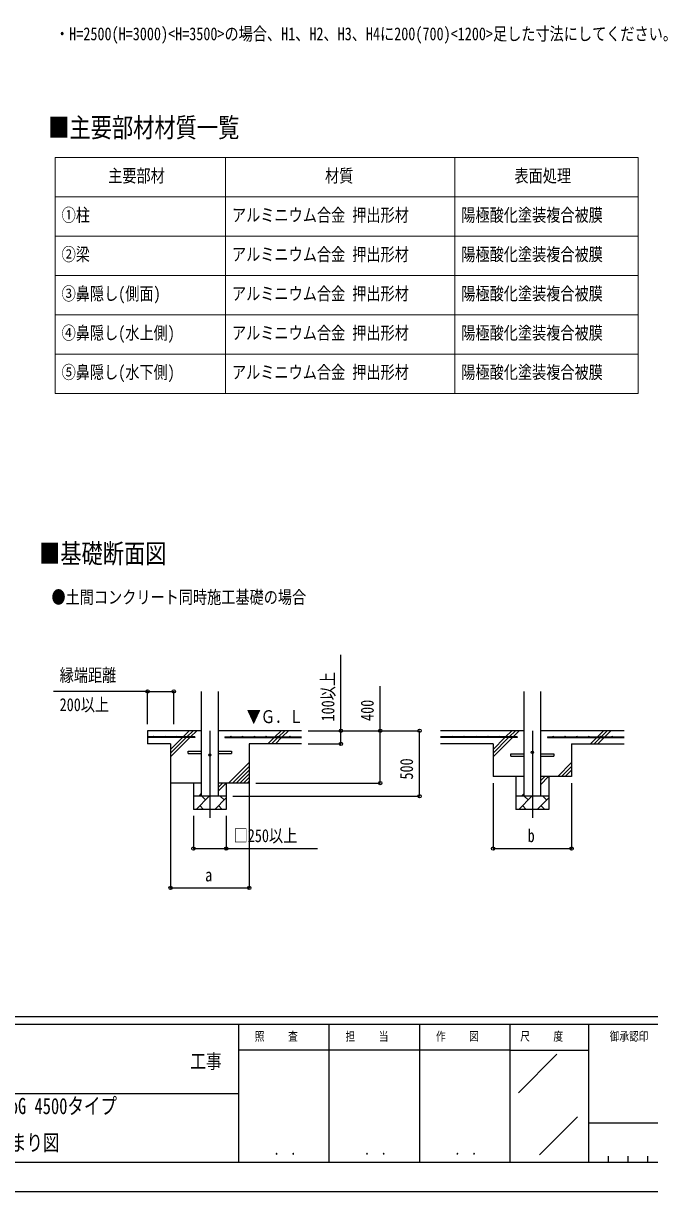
# Model space of a CAD drawing. Units: millimetres, scale not verified. Extents: x -12615 to 12615, y -8910 to 8910.
# Drawn here: x 2243 to 7022, y -8910 to 10 of the extents above; entities that cross this region are included whole.
import ezdxf
from ezdxf.enums import TextEntityAlignment as Align

# ---------------------------------------------------------------- set-up
doc = ezdxf.new("R2010")
doc.units = ezdxf.units.MM
doc.header["$LTSCALE"] = 40
doc.layers.add('0-1_TABLE1', color=7, linetype='Continuous', lineweight=18)
for name, color, linetype in [('0-2_USER1', 3, 'Continuous'), ('0-3_YKK_12', 2, 'Continuous'), ('0-4_YKK_13', 4, 'Continuous'), ('0-5_YKK_A1', 4, 'Continuous'), ('0-6_YKK_D', 6, 'Continuous'), ('0-7_YKK_ZWAK', 7, 'Continuous')]:
    doc.layers.add(name, color=color, linetype=linetype)
doc.styles.add('ＭＳ ゴシック', font='')
doc.styles.get('ＭＳ ゴシック').set_extended_font_data('MS Gothic')

msp = doc.modelspace()

# ---------------------------------------------------------------- linework, layer by layer
at = {"layer": '0-1_TABLE1'}
for p, q in [((2485.06, -1015), (6935.06, -1015)), ((2485.06, -1015), (2485.06, -2815)), ((3785.06, -1015), (3785.06, -2815)), ((5535.06, -1015), (5535.06, -2815)), ((6935.06, -1015), (6935.06, -2815)), ((2485.06, -1315), (6935.06, -1315)), ((2485.06, -1615), (6935.06, -1615)), ((2485.06, -1915), (6935.06, -1915)), ((2485.06, -2215), (6935.06, -2215)), ((2485.06, -2515), (6935.06, -2515)), ((2485.06, -2815), (6935.06, -2815))]:
    msp.add_line(p, q, dxfattribs=at)
at = {"layer": '0-3_YKK_12'}
for p, q in [((3666.06, -5391), (3666.06, -6056.95)), ((6127.06, -5391), (6127.06, -6056.95))]:
    msp.add_line(p, q, dxfattribs=at)
at = {"layer": '0-4_YKK_13'}
for p, q in [((3501.06, -5548), (3603.56, -5548)), ((3501.06, -5564), (3501.06, -5548)), ((3501.06, -5564), (3603.56, -5564)), ((3728.56, -5548), (3831.06, -5548)), ((3728.56, -5564), (3831.06, -5564)), ((3831.06, -5548), (3831.06, -5564)), ((5962.06, -5568), (6064.56, -5568)), ((5962.06, -5584), (5962.06, -5568)), ((5962.06, -5584), (6064.56, -5584)), ((6189.56, -5568), (6292.06, -5568)), ((6189.56, -5584), (6292.06, -5584)), ((6292.06, -5568), (6292.06, -5584))]:
    msp.add_line(p, q, dxfattribs=at)
for centre in [(3666.06, -5576), (6127.06, -5556)]:
    msp.add_circle(centre, 8, dxfattribs=at)
at = {"layer": '0-5_YKK_A1'}
for p, q in [((3603.56, -5891), (3603.56, -5091)), ((3728.56, -5091), (3728.56, -5891)), ((6064.56, -5891), (6064.56, -5091)), ((6189.56, -5091), (6189.56, -5891)), ((3603.56, -5391), (3191.06, -5391)), ((3191.06, -5391), (3191.06, -5491)), ((3551.06, -5438.5), (3191.06, -5438.5)), ((3461.99, -5438.5), (3509.49, -5391)), ((3490.27, -5438.5), (3537.77, -5391)), ((3518.56, -5438.5), (3566.06, -5391)), ((3551.06, -5438.5), (3551.06, -5443.5)), ((4366.06, -5391), (3728.56, -5391)), ((3781.06, -5438.5), (4366.06, -5438.5)), ((3781.06, -5438.5), (3781.06, -5443.5)), ((4161.99, -5438.5), (4209.49, -5391)), ((4190.27, -5438.5), (4237.77, -5391)), ((4218.56, -5438.5), (4266.06, -5391)), ((6064.56, -5391), (5427.06, -5391)), ((6012.06, -5438.5), (5427.06, -5438.5)), ((5922.99, -5438.5), (5970.49, -5391)), ((5951.27, -5438.5), (5998.77, -5391)), ((5979.56, -5438.5), (6027.06, -5391)), ((6012.06, -5438.5), (6012.06, -5443.5)), ((6827.06, -5391), (6189.56, -5391)), ((6242.06, -5438.5), (6827.06, -5438.5)), ((6242.06, -5438.5), (6242.06, -5443.5)), ((6622.99, -5438.5), (6670.49, -5391)), ((6651.27, -5438.5), (6698.77, -5391)), ((6679.56, -5438.5), (6727.06, -5391)), ((3551.06, -5443.5), (3191.06, -5443.5)), ((3366.06, -5491), (3191.06, -5491)), ((3366.06, -5591), (3513.56, -5443.5)), ((3366.06, -5534.43), (3456.99, -5443.5)), ((3366.06, -5562.72), (3485.27, -5443.5)), ((3366.06, -5491), (3366.06, -5791)), ((3781.06, -5443.5), (4366.06, -5443.5)), ((4366.06, -5491), (3966.06, -5491)), ((3966.06, -5491), (3966.06, -5791)), ((4109.49, -5491), (4156.99, -5443.5)), ((4137.77, -5491), (4185.27, -5443.5)), ((4166.06, -5491), (4213.56, -5443.5)), ((6012.06, -5443.5), (5427.06, -5443.5)), ((5827.06, -5491), (5427.06, -5491)), ((5827.06, -5591), (5974.56, -5443.5)), ((5827.06, -5534.43), (5917.99, -5443.5)), ((5827.06, -5562.72), (5946.27, -5443.5)), ((5827.06, -5491), (5827.06, -5741)), ((6242.06, -5443.5), (6827.06, -5443.5)), ((6427.06, -5491), (6427.06, -5741)), ((6427.06, -5491), (6827.06, -5491)), ((6570.49, -5491), (6617.99, -5443.5)), ((6598.77, -5491), (6646.27, -5443.5)), ((6627.06, -5491), (6674.56, -5443.5)), ((3809.49, -5791), (3966.06, -5634.43)), ((3837.77, -5791), (3966.06, -5662.72)), ((3866.06, -5791), (3966.06, -5691)), ((6320.49, -5741), (6427.06, -5634.43)), ((6348.77, -5741), (6427.06, -5662.72)), ((6377.06, -5741), (6427.06, -5691)), ((3603.56, -5791), (3366.06, -5791)), ((3541.06, -5791), (3541.06, -5991)), ((3728.56, -5852.67), (3790.22, -5791)), ((3728.56, -5824.38), (3761.94, -5791)), ((3966.06, -5791), (3728.56, -5791)), ((3791.06, -5791), (3791.06, -5991)), ((3894.34, -5791), (3966.06, -5719.28)), ((3922.62, -5791), (3966.06, -5747.57)), ((3950.91, -5791), (3966.06, -5775.85)), ((6064.56, -5741), (5827.06, -5741)), ((6002.06, -5741), (6002.06, -5991)), ((6189.56, -5802.67), (6251.22, -5741)), ((6189.56, -5774.38), (6222.94, -5741)), ((6427.06, -5741), (6189.56, -5741)), ((6252.06, -5741), (6252.06, -5991)), ((3583.65, -5891), (3603.56, -5871.1)), ((6044.65, -5891), (6064.56, -5871.1)), ((3791.06, -5891), (3541.06, -5891)), ((3561.79, -5991), (3661.79, -5891)), ((3590.35, -5962.45), (3618.9, -5991)), ((3633.24, -5919.55), (3604.69, -5891)), ((3703.21, -5991), (3791.06, -5903.16)), ((3731.77, -5962.45), (3760.32, -5991)), ((3774.66, -5919.55), (3746.11, -5891)), ((6252.06, -5891), (6002.06, -5891)), ((6022.79, -5991), (6122.79, -5891)), ((6051.35, -5962.45), (6079.9, -5991)), ((6094.24, -5919.55), (6065.69, -5891)), ((6164.21, -5991), (6252.06, -5903.16)), ((6192.77, -5962.45), (6221.32, -5991)), ((6235.66, -5919.55), (6207.11, -5891)), ((3791.06, -5991), (3541.06, -5991)), ((6252.06, -5991), (6002.06, -5991))]:
    msp.add_line(p, q, dxfattribs=at)
for centre in [(3236.06, -5436), (3326.06, -5436), (3416.06, -5436), (3506.06, -5436), (3826.06, -5436), (3916.06, -5436), (4006.06, -5436), (4096.06, -5436), (4186.06, -5436), (4276.06, -5436), (5517.06, -5436), (5607.06, -5436), (5697.06, -5436), (5787.06, -5436), (5877.06, -5436), (5967.06, -5436), (6287.06, -5436), (6377.06, -5436), (6467.06, -5436), (6557.06, -5436), (6647.06, -5436), (6737.06, -5436)]:
    msp.add_circle(centre, 2.5, dxfattribs=at)
at = {"layer": '0-6_YKK_D'}
for p, q in [((3191.06, -5091), (2473.25, -5091)), ((3191.06, -5341), (3191.06, -5090)), ((3191.06, -5091), (3391.06, -5091)), ((3391.06, -5341), (3391.06, -5090)), ((4416.06, -5391), (4667.06, -5391)), ((4416.06, -5391), (5267.06, -5391)), ((4416.06, -5391), (4967.06, -5391)), ((5266.06, -5891), (5266.06, -5391)), ((4416.06, -5491), (4667.06, -5491)), ((3366.06, -5791), (3366.06, -6592)), ((3967.06, -5791), (3967.06, -6592)), ((4017.06, -5791), (4967.06, -5791)), ((5827.06, -5791), (5827.06, -6292)), ((6427.06, -5791), (6427.06, -6292)), ((3841.06, -5891), (5267.06, -5891)), ((3541.06, -6041), (3541.06, -6292)), ((3791.06, -6041), (3791.06, -6292)), ((5827.06, -6291), (6427.06, -6291)), ((3366.06, -6591), (3967.06, -6591))]:
    msp.add_line(p, q, dxfattribs=at)
for points in [[(4666.06, -5491), (4666.06, -5391), (4666.06, -4810.4)], [(4966.06, -5791), (4966.06, -5391), (4966.06, -5051.2)], [(3541.06, -6291), (3791.06, -6291), (4486.86, -6291)]]:
    msp.add_lwpolyline(points, dxfattribs=at)
for centre in [(3191.06, -5091), (3391.06, -5091), (4666.06, -5391), (4966.06, -5391), (5266.06, -5391), (4666.06, -5491), (4966.06, -5791), (5266.06, -5891), (3541.06, -6291), (3791.06, -6291), (5827.06, -6291), (6427.06, -6291), (3366.06, -6591), (3967.06, -6591)]:
    msp.add_circle(centre, 12.75, dxfattribs=at)
at = {"layer": '0-7_YKK_ZWAK'}
for p, q in [((11685.06, -7575), (-11714.94, -7575)), ((3885.06, -7635), (-14.94, -7635)), ((4575.06, -7635), (4575.06, -8685)), ((5265.06, -7635), (5265.06, -8685)), ((5955.06, -7635), (5955.06, -8685)), ((6555.06, -7635), (5955.06, -7635)), ((9652.56, -7635), (6555.06, -7635)), ((6555.06, -7635), (6555.06, -8685)), ((5955.06, -7830), (3885.06, -7830)), ((5955.06, -7830), (6555.06, -7830)), ((6021.31, -8154.87), (6315.11, -7861.08)), ((-14.94, -8160), (3885.06, -8160)), ((6182.02, -8627.97), (6470.68, -8339.3)), ((6555.06, -8385), (9652.56, -8385)), ((6705.06, -8640), (6705.06, -8685)), ((6855.06, -8640), (6855.06, -8685)), ((7005.06, -8640), (7005.06, -8685)), ((-14.94, -8685), (3885.06, -8685)), ((3885.06, -8685), (5955.06, -8685)), ((5955.06, -8685), (6555.06, -8685)), ((6555.06, -8685), (9652.56, -8685))]:
    msp.add_line(p, q, dxfattribs=at)
msp.add_lwpolyline([(-12615, -8910), (12615, -8910), (12615, 8910), (-12615, 8910)], close=True, dxfattribs=at)
msp.add_lwpolyline([(5955.06, -7635), (3885.06, -7635), (3885.06, -8685)], dxfattribs=at)

# ---------------------------------------------------------------- texts
at = {"layer": '0-1_TABLE1', "style": 'ＭＳ ゴシック', "width": 0.8}
for s, p in [('主要部材', (2890.26, -1232.5)), ('材質', (4544.86, -1232.5)), ('表面処理', (5990.26, -1232.5)), ('①柱', (2535.06, -1532.5)), ('アルミニウム合金 押出形材', (3835.06, -1532.5)), ('陽極酸化塗装複合被膜', (5585.06, -1532.5)), ('②梁', (2535.06, -1832.5)), ('アルミニウム合金 押出形材', (3835.06, -1832.5)), ('陽極酸化塗装複合被膜', (5585.06, -1832.5)), ('③鼻隠し(側面)', (2535.06, -2132.5)), ('アルミニウム合金 押出形材', (3835.06, -2132.5)), ('陽極酸化塗装複合被膜', (5585.06, -2132.5)), ('④鼻隠し(水上側)', (2535.06, -2432.5)), ('アルミニウム合金 押出形材', (3835.06, -2432.5)), ('陽極酸化塗装複合被膜', (5585.06, -2432.5)), ('⑤鼻隠し(水下側)', (2535.06, -2732.5)), ('アルミニウム合金 押出形材', (3835.06, -2732.5)), ('陽極酸化塗装複合被膜', (5585.06, -2732.5))]:
    msp.add_text(s, height=98.97, dxfattribs=at).set_placement(p, align=Align.BOTTOM_LEFT)
at = {"layer": '0-2_USER1', "style": 'ＭＳ ゴシック'}
for s, height, width, p in [('・H=2500(H=3000)<H=3500>の場合、H1、H2、H3、H4に200(700)<1200>足した寸法にしてください。', 98.97, 0.8, (2485.06, -148.73)), ('■主要部材材質一覧', 148.5, 0.8, (2432.68, -904.26)), ('■基礎断面図', 148.5, 0.8, (2362.71, -4156.4)), ('●土間コンクリート同時施工基礎の場合', 98.97, 0.8, (2457.45, -4450.21)), ('カーポート ジーポートPro/ProG 4500タイプ', 123.2, 0.75, (439, -8355)), ('1台用 奥行延長 柱6本仕様 納まり図', 123.2, 0.75, (439, -8635))]:
    msp.add_text(s, height=height, dxfattribs=dict(at, width=width)).set_placement(p, align=Align.BOTTOM_LEFT)
at = {"layer": '0-5_YKK_A1', "style": 'ＭＳ ゴシック', "width": 0.8}
msp.add_text('▼Ｇ．Ｌ', height=98.97, dxfattribs=at).set_placement((3947.22, -5362.55), align=Align.BOTTOM_LEFT)
at = {"layer": '0-6_YKK_D', "style": 'ＭＳ ゴシック', "width": 0.8}
for s, p in [('縁端距離', (2519.86, -5046)), ('200以上', (2519.86, -5271)), ('□250以上', (3847.66, -6271)), ('b', (6091.06, -6271)), ('a', (3630.56, -6571))]:
    msp.add_text(s, height=98.97, dxfattribs=at).set_placement(p, align=Align.BOTTOM_LEFT)
for s, p in [('100以上', (4646.06, -5320)), ('400', (4946.06, -5316)), ('500', (5246.06, -5763.4))]:
    msp.add_text(s, height=98.97, rotation=90, dxfattribs=at).set_placement(p, align=Align.BOTTOM_LEFT)
at = {"layer": '0-7_YKK_ZWAK', "style": 'ＭＳ ゴシック', "width": 0.8}
for s, height, p in [('照     査', 65.98, (4009.26, -7777.5)), ('担     当', 65.98, (4701.66, -7777.5)), ('作     図', 65.98, (5391.66, -7777.5)), ('尺     度', 65.98, (6034.26, -7777.5)), ('御承認印', 65.98, (6717.41, -7777.5)), ('工事', 110, (3517, -8002.4)), ('． ．', 77.75, (4155, -8653.06)), ('． ．', 77.75, (4845, -8653.06)), ('． ．', 77.75, (5535, -8653.06))]:
    msp.add_text(s, height=height, dxfattribs=at).set_placement(p, align=Align.BOTTOM_LEFT)

doc.saveas('drawing.dxf')
